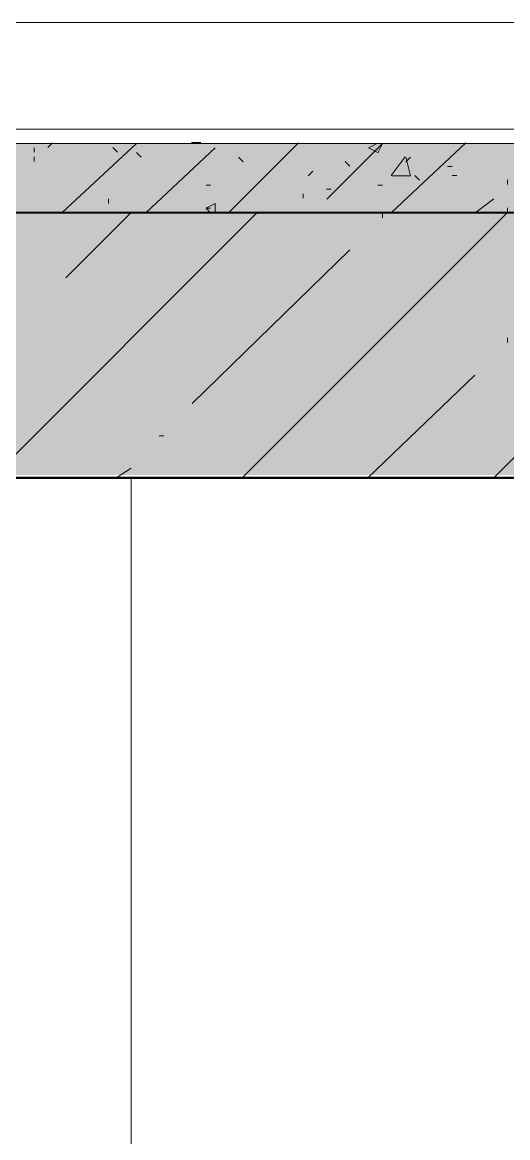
# Model space of a CAD drawing. Header units: millimetres. Extents: x -401725 to 250493, y 305116 to 802890.
# Drawn here: x -375103.3617 to -375103.1875, y 508955.2198 to 508955.6197 of the extents above; entities that cross this region are included whole.
import ezdxf

# ---------------------------------------------------------------- set-up
doc = ezdxf.new("R2010")
doc.units = ezdxf.units.MM
doc.layers.add('PDF _Геометрия', color=7, linetype='Continuous', true_color=0x1d1d1d)
doc.layers.add('PDF _Сплошная заливка', color=7, linetype='Continuous', true_color=0xffffff)

msp = doc.modelspace()

# ---------------------------------------------------------------- hatches: boundary and pattern name
at = {"layer": 'PDF _Сплошная заливка', "transparency": 33554559}
h = msp.add_hatch(color=256, dxfattribs=at)
h.paths.add_polyline_path([(-375105.53533, 508955.45739), (-375105.53533, 508955.55142), (-375106.06585, 508955.55142), (-375106.06585, 508955.45739)])
h.paths.add_polyline_path([(-375102.09047, 508955.45739), (-375102.09047, 508955.55142), (-375102.2288, 508955.55142), (-375102.2288, 508955.45739)])
h.paths.add_polyline_path([(-375102.2488, 508955.45739), (-375102.2488, 508955.55142), (-375103.39042, 508955.55142), (-375103.39042, 508955.45739)])

# ---------------------------------------------------------------- linework, layer by layer
at = {"color": 6, "lineweight": 30}
msp.add_lwpolyline([(-375102.34575, 508955.45634), (-375103.3691, 508955.45659), (-375103.3691, 508955.42803), (-375104.91712, 508954.65314), (-375105.53429, 508954.65299)], dxfattribs=at)
at = {"layer": 'PDF _Геометрия', "color": 7, "lineweight": 9}
for points in [[(-375104.0474, 508955.61963), (-375101.9992, 508955.61963)], [(-375103.38903, 508955.58145), (-375102.34574, 508955.58145), (-375102.34574, 508955.61973)], [(-375103.38903, 508955.57631), (-375102.34574, 508955.57631), (-375102.34574, 508955.58145)], [(-375103.38905, 508955.55136), (-375102.34575, 508955.55136)], [(-375103.36931, 508955.45659), (-375103.32265, 508955.45659), (-375103.32265, 508954.30157)], [(-375102.43593, 508955.45651), (-375103.3226, 508955.45651)]]:
    msp.add_lwpolyline(points, dxfattribs=at)
at = {"layer": 'PDF _Геометрия', "lineweight": 9}
for points in [[(-375103.35256, 508955.5748), (-375103.3509, 508955.57646)], [(-375103.34749, 508955.55142), (-375103.32075, 508955.57631)], [(-375103.30098, 508955.57657), (-375103.29765, 508955.57657)], [(-375103.29765, 508955.57657), (-375103.29765, 508955.57657)], [(-375103.28756, 508955.55156), (-375103.26261, 508955.57651)], [(-375103.25243, 508955.55633), (-375103.23246, 508955.57631)], [(-375103.23409, 508955.5731), (-375103.23742, 508955.57476), (-375103.23409, 508955.57643)], [(-375103.23412, 508955.57298), (-375103.23245, 508955.57631)], [(-375103.22924, 508955.55155), (-375103.20257, 508955.57655)], [(-375103.35742, 508955.57477), (-375103.35742, 508955.57311)], [(-375103.3292, 508955.57481), (-375103.32754, 508955.57315)], [(-375103.32078, 508955.57305), (-375103.31912, 508955.57139)], [(-375103.32075, 508955.57466), (-375103.32075, 508955.57466)], [(-375103.31742, 508955.55144), (-375103.29249, 508955.5747)], [(-375103.35742, 508955.56979), (-375103.35742, 508955.57145)], [(-375103.2841, 508955.57135), (-375103.28244, 508955.56969)], [(-375103.2458, 508955.56977), (-375103.24414, 508955.56811)], [(-375103.2293, 508955.5648), (-375103.22431, 508955.57146)], [(-375103.2224, 508955.56466), (-375103.22407, 508955.57132)], [(-375103.22407, 508955.56965), (-375103.2224, 508955.57132)], [(-375103.20913, 508955.56801), (-375103.20746, 508955.56801)], [(-375103.25911, 508955.56466), (-375103.25745, 508955.56632)], [(-375103.22906, 508955.56466), (-375103.2224, 508955.56466)], [(-375103.22081, 508955.56479), (-375103.21915, 508955.56312)], [(-375103.2075, 508955.56475), (-375103.20583, 508955.56475)], [(-375103.29579, 508955.56135), (-375103.29412, 508955.56135)], [(-375103.23412, 508955.56132), (-375103.23245, 508955.56132)], [(-375103.18763, 508955.56158), (-375103.18763, 508955.56325)], [(-375103.3308, 508955.55479), (-375103.3308, 508955.55645)], [(-375103.26098, 508955.55827), (-375103.26098, 508955.55661)], [(-375103.25259, 508955.55992), (-375103.25093, 508955.55992)], [(-375103.19919, 508955.55138), (-375103.19252, 508955.55638)], [(-375103.29582, 508955.5531), (-375103.29249, 508955.55476)], [(-375103.29412, 508955.55304), (-375103.29579, 508955.55304), (-375103.29412, 508955.55138)], [(-375103.29249, 508955.55144), (-375103.29249, 508955.55476)], [(-375103.18763, 508955.55158), (-375103.18763, 508955.55325)], [(-375103.37249, 508955.45646), (-375103.27756, 508955.55139)], [(-375103.34607, 508955.52814), (-375103.32265, 508955.55157)], [(-375103.28267, 508955.45654), (-375103.18764, 508955.55158)], [(-375103.25745, 508955.55135), (-375103.25745, 508955.55135)], [(-375103.23245, 508955.54967), (-375103.23245, 508955.55134)], [(-375103.19239, 508955.45646), (-375103.09743, 508955.55141)], [(-375103.30072, 508955.48305), (-375103.24414, 508955.53815)], [(-375103.35579, 508955.51642), (-375103.35579, 508955.51642)], [(-375103.18763, 508955.5049), (-375103.18763, 508955.50656)], [(-375103.23765, 508955.4565), (-375103.19931, 508955.49316)], [(-375103.31263, 508955.4715), (-375103.31097, 508955.4715)], [(-375103.32763, 508955.45659), (-375103.32265, 508955.45991)]]:
    msp.add_lwpolyline(points, dxfattribs=at)
at = {"layer": 'PDF _Геометрия', "color": 7, "lineweight": 40}
for points in [[(-375102.34574, 508955.55136), (-375103.38903, 508955.55136)], [(-375103.38905, 508955.45634), (-375102.34575, 508955.45634)]]:
    msp.add_lwpolyline(points, dxfattribs=at)
at = {"layer": 'PDF _Сплошная заливка', "lineweight": 5, "transparency": 33554559}
msp.add_solid([(-375103.38905, 508955.57631), (-375102.34575, 508955.57631), (-375103.38905, 508955.55136), (-375102.34575, 508955.55136)], dxfattribs=at)

doc.saveas('drawing.dxf')
